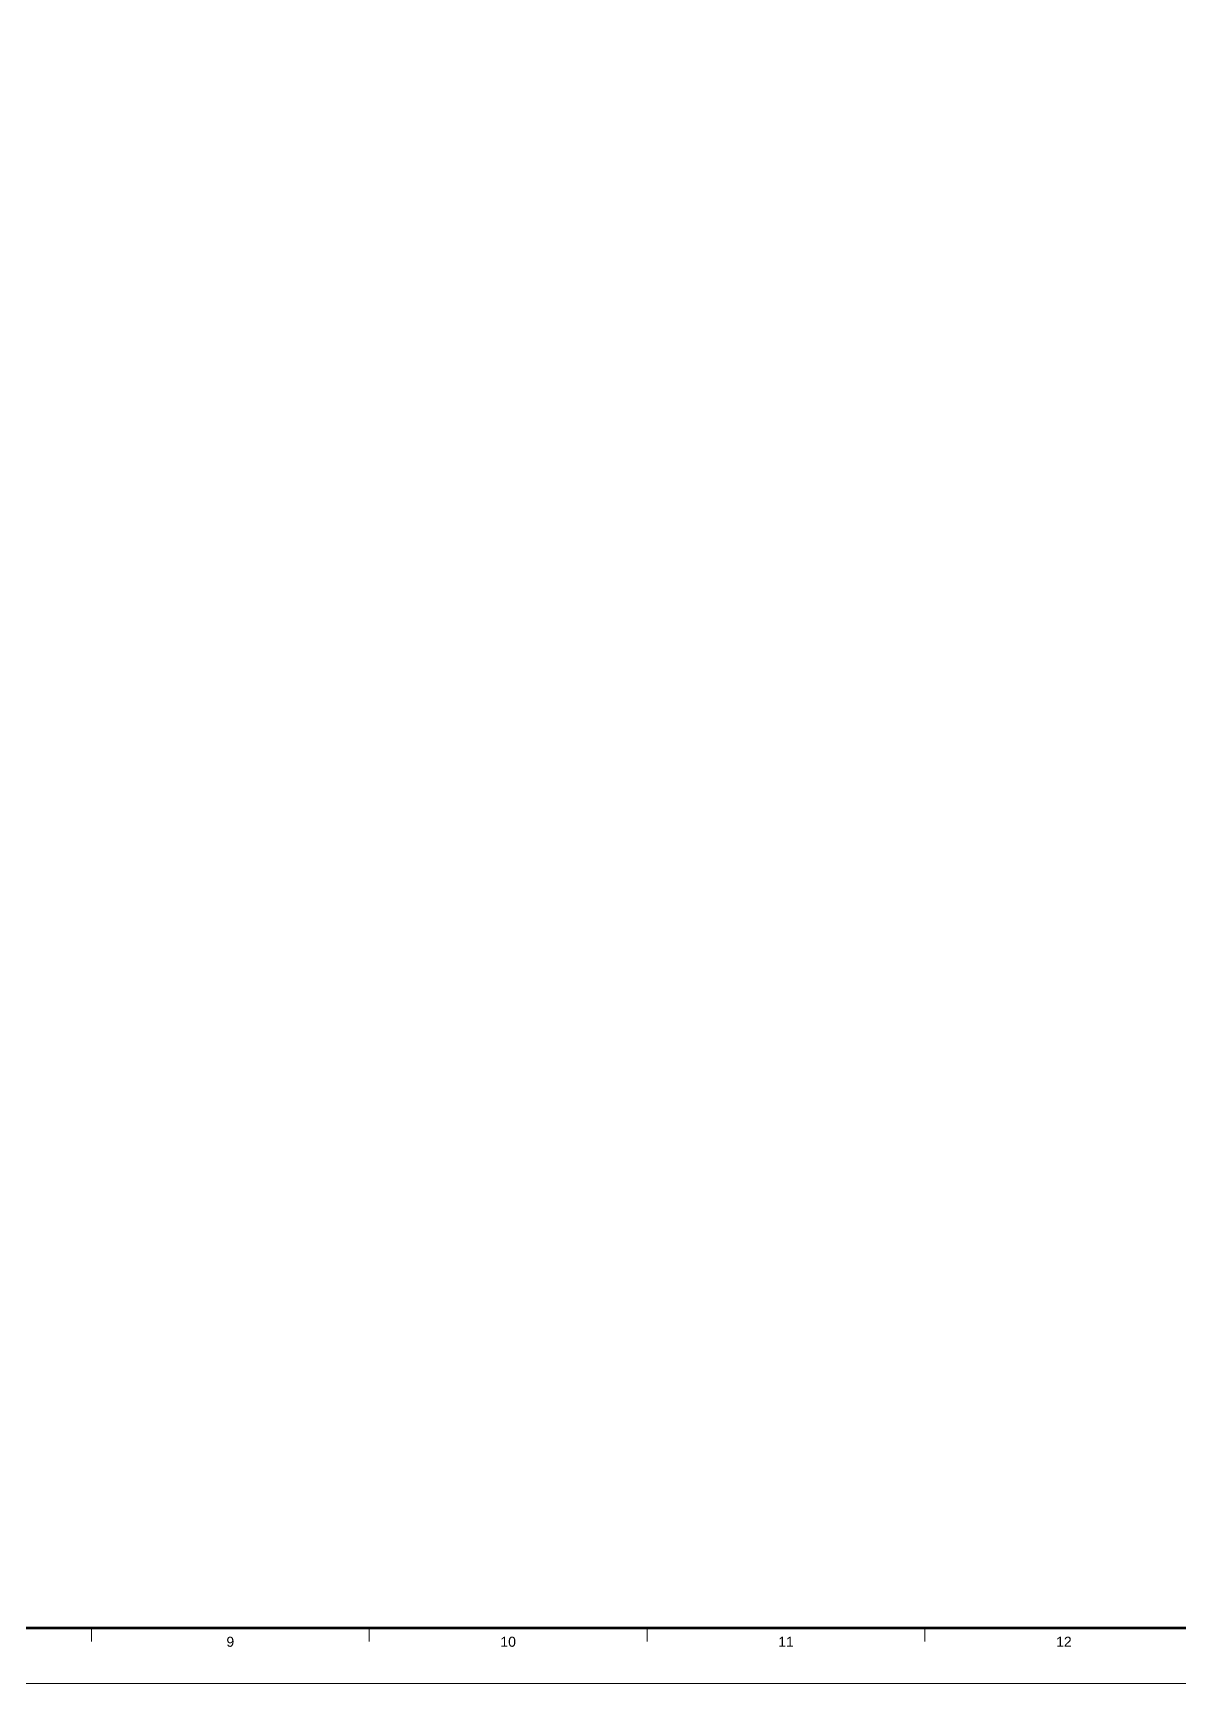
# Paper-space layout 'A000' of a CAD drawing. Header units: millimetres. Extents: x 0 to 841, y 0 to 594.
# Drawn here: x 420.5 to 626.7, y -0.1 to 297 of the extents above; entities that cross this region are included whole.
import ezdxf
from ezdxf.enums import TextEntityAlignment as Align

# ---------------------------------------------------------------- set-up
doc = ezdxf.new("R2010")
doc.units = ezdxf.units.MM
doc.layers.add('G-ANNO-NPLT', color=210, linetype='Continuous', plot=False)
doc.layers.add('G-ANNO-TEXT', color=3, linetype='Continuous')
doc.layers.add('G-ANNO-TTLB', color=3, linetype='Continuous')
doc.styles.add('ARIAL', font='arial.ttf')

psp = doc.layouts.new('A000')

# ---------------------------------------------------------------- linework, layer by layer
at = {"layer": 'G-ANNO-NPLT', "const_width": 0.18}
psp.add_lwpolyline([(841, 0), (0, 0)], dxfattribs=at)
at = {"layer": 'G-ANNO-TTLB', "flags": 128}
for points, const_width in [([(25, 584), (25, 10), (831, 10), (831, 584)], 0.5), ([(431, 10), (431, 7.5)], 0.18), ([(481, 10), (481, 7.5)], 0.18), ([(531, 10), (531, 7.5)], 0.18), ([(581, 10), (581, 7.5)], 0.18)]:
    psp.add_lwpolyline(points, dxfattribs=dict(at, const_width=const_width))

# ---------------------------------------------------------------- texts
at = {"layer": 'G-ANNO-TEXT', "style": 'ARIAL'}
for s, p in [('9', (456, 7.51)), ('10', (506, 7.51)), ('11', (556, 7.51)), ('12', (606, 7.51))]:
    psp.add_text(s, height=1.8, dxfattribs=at).set_placement(p, align=Align.MIDDLE_CENTER)

doc.saveas('drawing.dxf')
